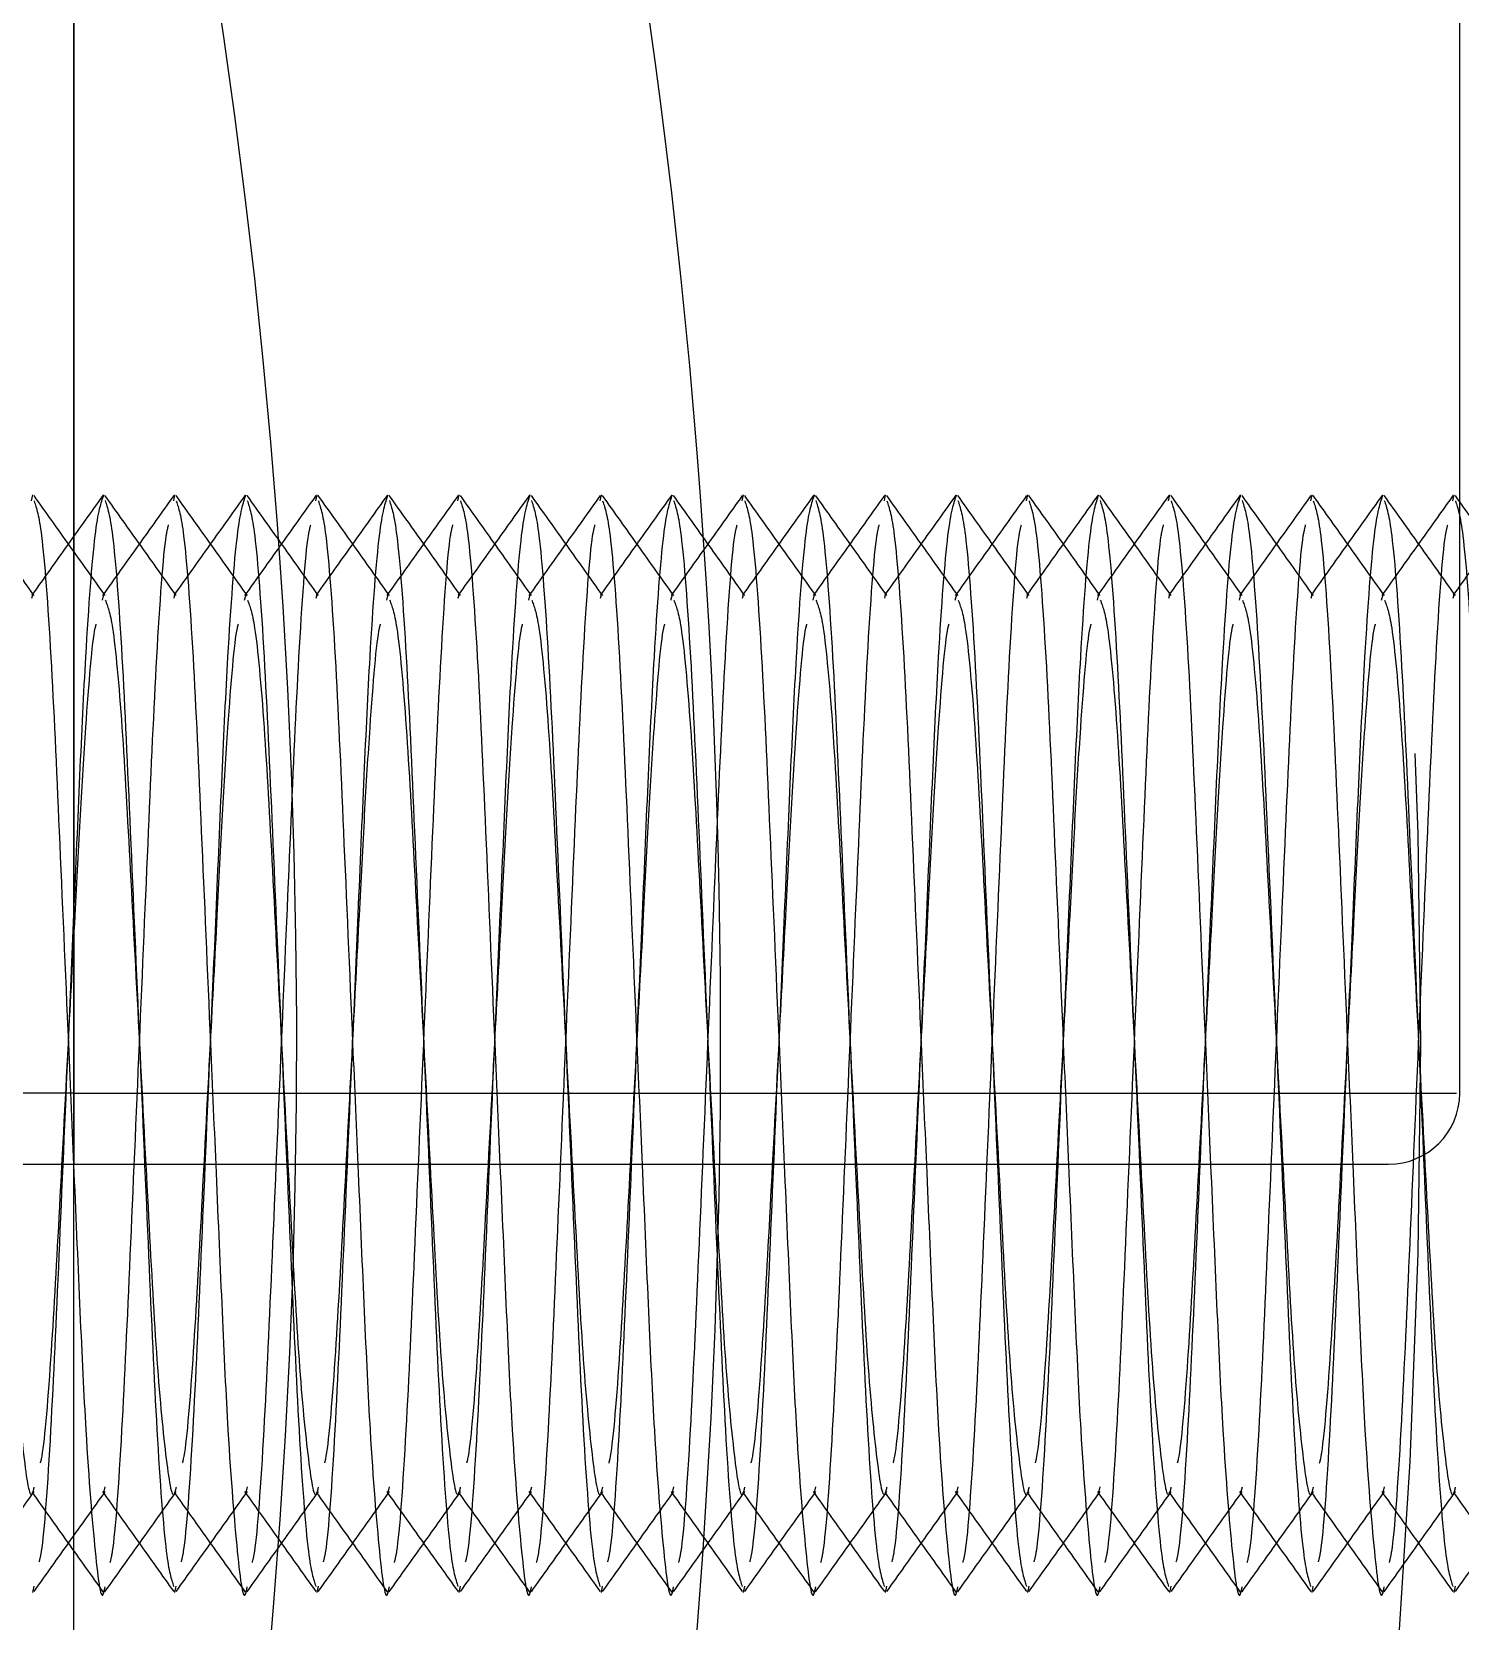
# Model space of a CAD drawing. Header units: metres. Extents: x 0 to 63075, y 0 to 44550.
# Drawn here: x 36119.86 to 36139.96, y 35156.13 to 35178.51 of the extents above; entities that cross this region are included whole.
import ezdxf

# ---------------------------------------------------------------- set-up
doc = ezdxf.new("R2010")
doc.units = ezdxf.units.M
doc.header["$LTSCALE"] = 75
doc.linetypes.add('DASHDOT', pattern=[25.4, 12.7, -6.35, 0, -6.35])
doc.linetypes.add('HIDDEN2', pattern=[4.7625, 3.175, -1.5875])
for name, color, linetype in [('SDM', 7, 'Continuous'), ('SFU', 3, 'DASHDOT'), ('SL4', 4, 'Continuous'), ('ST1', 7, 'HIDDEN2')]:
    doc.layers.add(name, color=color, linetype=linetype)

# ---------------------------------------------------------------- blocks, each defined once
blk = doc.blocks.new('A$Ce03ead7b')
at = {"layer": 'SFU'}
for p, q in [((308.147, 1606.652), (308.147, 1928.152)), ((308.147, 1685.352), (308.147, 1622.652)), ((327.647, 1622.652), (327.647, 1685.352)), ((308.147, 1622.652), (288.693, 1622.652)), ((308.147, 1622.652), (308.147, 1621.652)), ((308.147, 1621.652), (308.147, 1622.652)), ((308.147, 1622.652), (327.602, 1622.652)), ((289.647, 1621.652), (308.147, 1621.652)), ((308.147, 1621.652), (326.647, 1621.652))]:
    blk.add_line(p, q, dxfattribs=at)
blk.add_arc((326.647, 1622.652), 1, 270, 0, dxfattribs=at)
at = {"layer": 'SL4'}
for radius in [125, 123.91, 122.777, 119.686]:
    blk.add_circle((212.762, 1623.35), radius, dxfattribs=at)
for radius, start, end in [(104.464, 171.10617, 157.38407), (98.5, 170.88256, 157.60769)]:
    blk.add_arc((212.762, 1623.35), radius, start, end, dxfattribs=at)
at = {"layer": 'ST1'}
for p, q in [((307.551, 1630.993), (307.569, 1631.077)), ((309.551, 1630.993), (309.569, 1631.077)), ((311.551, 1630.993), (311.569, 1631.077)), ((313.551, 1630.993), (313.569, 1631.077)), ((315.551, 1630.993), (315.569, 1631.077)), ((317.551, 1630.993), (317.569, 1631.077)), ((319.551, 1630.993), (319.569, 1631.077)), ((321.551, 1630.993), (321.569, 1631.077)), ((323.551, 1630.993), (323.569, 1631.077)), ((325.551, 1630.993), (325.569, 1631.077)), ((327.551, 1630.993), (327.569, 1631.077)), ((307.556, 1629.621), (307.569, 1629.671)), ((308.548, 1629.592), (308.569, 1629.671)), ((309.556, 1629.621), (309.569, 1629.671)), ((310.548, 1629.592), (310.569, 1629.671)), ((311.556, 1629.621), (311.569, 1629.671)), ((312.548, 1629.592), (312.569, 1629.671)), ((313.556, 1629.621), (313.569, 1629.671)), ((314.548, 1629.592), (314.569, 1629.671)), ((315.556, 1629.621), (315.569, 1629.671)), ((316.548, 1629.592), (316.569, 1629.671)), ((317.556, 1629.621), (317.569, 1629.671)), ((318.548, 1629.592), (318.569, 1629.671)), ((319.556, 1629.621), (319.569, 1629.671)), ((320.548, 1629.592), (320.569, 1629.671)), ((321.556, 1629.621), (321.569, 1629.671)), ((322.548, 1629.592), (322.569, 1629.671)), ((323.556, 1629.621), (323.569, 1629.671)), ((324.548, 1629.592), (324.569, 1629.671)), ((325.556, 1629.621), (325.569, 1629.671)), ((326.548, 1629.592), (326.569, 1629.671)), ((327.556, 1629.621), (327.569, 1629.671)), ((308.569, 1617.029), (308.589, 1617.108)), ((310.569, 1617.029), (310.589, 1617.108)), ((312.569, 1617.029), (312.589, 1617.108)), ((314.569, 1617.029), (314.589, 1617.108)), ((316.569, 1617.029), (316.589, 1617.108)), ((318.569, 1617.029), (318.589, 1617.108)), ((320.569, 1617.029), (320.589, 1617.108)), ((322.569, 1617.029), (322.589, 1617.108)), ((324.569, 1617.029), (324.589, 1617.108)), ((326.569, 1617.029), (326.589, 1617.108)), ((307.569, 1615.623), (307.587, 1615.711)), ((309.569, 1615.623), (309.587, 1615.711)), ((311.569, 1615.623), (311.587, 1615.711)), ((313.569, 1615.623), (313.587, 1615.711)), ((315.569, 1615.623), (315.587, 1615.711)), ((317.569, 1615.623), (317.587, 1615.711)), ((319.569, 1615.623), (319.587, 1615.711)), ((321.569, 1615.623), (321.587, 1615.711)), ((323.569, 1615.623), (323.587, 1615.711)), ((325.569, 1615.623), (325.587, 1615.711)), ((327.569, 1615.623), (327.587, 1615.711))]:
    blk.add_line(p, q, dxfattribs=at)
blk.add_circle((212.762, 1623.35), 114.333, dxfattribs=at)
for points, knots in [([(307.588, 1629.657), (307.421, 1629.892), (307.086, 1630.362), (306.752, 1630.831), (306.584, 1631.066)], [0, 0, 0, 0, 0.499937, 1, 1, 1, 1]), ([(308.559, 1631.073), (308.391, 1630.838), (308.057, 1630.369), (307.723, 1629.9), (307.556, 1629.665)], [0, 0, 0, 0, 0.5000352, 1, 1, 1, 1]), ([(308.588, 1629.657), (308.421, 1629.892), (308.087, 1630.36), (307.753, 1630.83), (307.586, 1631.064)], [0, 0, 0, 0, 0.49997, 1, 1, 1, 1]), ([(307.587, 1630.989), (307.621, 1630.887), (307.696, 1630.661), (307.825, 1628.939), (307.938, 1626.39), (308.051, 1623.752), (308.152, 1621.425), (308.232, 1619.536), (308.325, 1617.566), (308.448, 1616.096), (308.533, 1615.429), (308.58, 1615.674), (308.586, 1615.704)], [0, 0, 0, 0, 0.105235, 0.232658, 0.35505, 0.481371, 0.557428, 0.64442, 0.730956, 0.858379, 0.982548, 1, 1, 1, 1]), ([(307.659, 1616.054), (307.67, 1616.095), (307.722, 1616.3), (307.826, 1617.797), (307.938, 1620.3), (308.051, 1622.95), (308.152, 1625.274), (308.232, 1627.169), (308.325, 1629.111), (308.448, 1630.732), (308.529, 1630.963), (308.569, 1631.077)], [0, 0, 0, 0, 0.035067, 0.175217, 0.309833, 0.448769, 0.532422, 0.628103, 0.72328, 0.863429, 1, 1, 1, 1]), ([(309.552, 1631.065), (309.385, 1630.831), (309.051, 1630.361), (308.716, 1629.892), (308.549, 1629.657)], [0, 0, 0, 0, 0.5000596, 1, 1, 1, 1]), ([(309.588, 1629.657), (309.421, 1629.892), (309.086, 1630.362), (308.752, 1630.831), (308.584, 1631.066)], [0, 0, 0, 0, 0.499937, 1, 1, 1, 1]), ([(308.586, 1630.996), (308.62, 1630.893), (308.695, 1630.666), (308.825, 1628.94), (308.938, 1626.388), (309.069, 1623.35), (309.199, 1620.312), (309.312, 1617.761), (309.442, 1616.036), (309.517, 1615.81), (309.551, 1615.707)], [0, 0, 0, 0, 0.110571, 0.242596, 0.369408, 0.50029, 0.631172, 0.757984, 0.890008, 1, 1, 1, 1]), ([(310.559, 1631.073), (310.391, 1630.838), (310.057, 1630.369), (309.723, 1629.9), (309.556, 1629.665)], [0, 0, 0, 0, 0.500035, 1, 1, 1, 1]), ([(310.588, 1629.657), (310.421, 1629.892), (310.087, 1630.36), (309.753, 1630.83), (309.586, 1631.064)], [0, 0, 0, 0, 0.49997, 1, 1, 1, 1]), ([(309.587, 1630.989), (309.621, 1630.887), (309.696, 1630.661), (309.825, 1628.939), (309.938, 1626.39), (310.051, 1623.752), (310.152, 1621.425), (310.232, 1619.536), (310.325, 1617.566), (310.448, 1616.096), (310.533, 1615.429), (310.58, 1615.674), (310.586, 1615.704)], [0, 0, 0, 0, 0.105235, 0.232658, 0.35505, 0.481371, 0.557428, 0.64442, 0.730956, 0.858379, 0.982548, 1, 1, 1, 1]), ([(309.659, 1616.054), (309.67, 1616.095), (309.722, 1616.3), (309.826, 1617.797), (309.938, 1620.3), (310.051, 1622.95), (310.152, 1625.274), (310.232, 1627.169), (310.325, 1629.111), (310.448, 1630.732), (310.529, 1630.963), (310.569, 1631.077)], [0, 0, 0, 0, 0.0350675, 0.1752166, 0.3098326, 0.4487685, 0.5324217, 0.6281026, 0.7232803, 0.8634294, 1, 1, 1, 1]), ([(311.552, 1631.065), (311.385, 1630.831), (311.051, 1630.361), (310.716, 1629.892), (310.549, 1629.657)], [0, 0, 0, 0, 0.50006, 1, 1, 1, 1]), ([(311.588, 1629.657), (311.421, 1629.892), (311.086, 1630.362), (310.752, 1630.831), (310.584, 1631.066)], [0, 0, 0, 0, 0.499937, 1, 1, 1, 1]), ([(310.586, 1630.996), (310.62, 1630.893), (310.695, 1630.666), (310.825, 1628.94), (310.938, 1626.388), (311.069, 1623.35), (311.199, 1620.312), (311.312, 1617.761), (311.442, 1616.036), (311.517, 1615.81), (311.551, 1615.707)], [0, 0, 0, 0, 0.110571, 0.242596, 0.369408, 0.50029, 0.631172, 0.757984, 0.890008, 1, 1, 1, 1]), ([(312.559, 1631.073), (312.391, 1630.838), (312.057, 1630.369), (311.723, 1629.9), (311.556, 1629.665)], [0, 0, 0, 0, 0.500035, 1, 1, 1, 1]), ([(312.588, 1629.657), (312.421, 1629.892), (312.087, 1630.36), (311.753, 1630.83), (311.586, 1631.064)], [0, 0, 0, 0, 0.49997, 1, 1, 1, 1]), ([(311.587, 1630.989), (311.621, 1630.887), (311.696, 1630.661), (311.825, 1628.939), (311.938, 1626.39), (312.051, 1623.752), (312.152, 1621.425), (312.232, 1619.536), (312.325, 1617.566), (312.448, 1616.096), (312.533, 1615.429), (312.58, 1615.674), (312.586, 1615.704)], [0, 0, 0, 0, 0.105235, 0.232658, 0.35505, 0.481371, 0.557428, 0.64442, 0.730956, 0.858379, 0.982548, 1, 1, 1, 1]), ([(311.659, 1616.054), (311.67, 1616.095), (311.722, 1616.3), (311.826, 1617.797), (311.938, 1620.3), (312.051, 1622.95), (312.152, 1625.274), (312.232, 1627.169), (312.325, 1629.111), (312.448, 1630.732), (312.529, 1630.963), (312.569, 1631.077)], [0, 0, 0, 0, 0.035067, 0.175217, 0.309833, 0.448769, 0.532422, 0.628103, 0.72328, 0.863429, 1, 1, 1, 1]), ([(313.552, 1631.065), (313.385, 1630.831), (313.051, 1630.361), (312.716, 1629.892), (312.549, 1629.657)], [0, 0, 0, 0, 0.5000596, 1, 1, 1, 1]), ([(313.588, 1629.657), (313.421, 1629.892), (313.086, 1630.362), (312.752, 1630.831), (312.584, 1631.066)], [0, 0, 0, 0, 0.499937, 1, 1, 1, 1]), ([(312.586, 1630.996), (312.62, 1630.893), (312.695, 1630.666), (312.825, 1628.94), (312.938, 1626.388), (313.069, 1623.35), (313.199, 1620.312), (313.312, 1617.761), (313.442, 1616.036), (313.517, 1615.81), (313.551, 1615.707)], [0, 0, 0, 0, 0.110571, 0.242596, 0.369408, 0.50029, 0.631172, 0.757984, 0.890008, 1, 1, 1, 1]), ([(314.559, 1631.073), (314.391, 1630.838), (314.057, 1630.369), (313.723, 1629.9), (313.556, 1629.665)], [0, 0, 0, 0, 0.500035, 1, 1, 1, 1]), ([(314.588, 1629.657), (314.421, 1629.892), (314.087, 1630.36), (313.753, 1630.83), (313.586, 1631.064)], [0, 0, 0, 0, 0.49997, 1, 1, 1, 1]), ([(313.587, 1630.989), (313.621, 1630.887), (313.696, 1630.661), (313.825, 1628.939), (313.938, 1626.39), (314.051, 1623.752), (314.152, 1621.425), (314.232, 1619.536), (314.325, 1617.566), (314.448, 1616.096), (314.533, 1615.429), (314.58, 1615.674), (314.586, 1615.704)], [0, 0, 0, 0, 0.105235, 0.232658, 0.35505, 0.481371, 0.557428, 0.64442, 0.730956, 0.858379, 0.982548, 1, 1, 1, 1]), ([(313.659, 1616.054), (313.67, 1616.095), (313.722, 1616.3), (313.826, 1617.797), (313.938, 1620.3), (314.051, 1622.95), (314.152, 1625.274), (314.232, 1627.169), (314.325, 1629.111), (314.448, 1630.732), (314.529, 1630.963), (314.569, 1631.077)], [0, 0, 0, 0, 0.035067, 0.175217, 0.309833, 0.448769, 0.532422, 0.628103, 0.72328, 0.863429, 1, 1, 1, 1]), ([(315.552, 1631.065), (315.385, 1630.831), (315.051, 1630.361), (314.716, 1629.892), (314.549, 1629.657)], [0, 0, 0, 0, 0.5000596, 1, 1, 1, 1]), ([(315.588, 1629.657), (315.421, 1629.892), (315.086, 1630.362), (314.752, 1630.831), (314.584, 1631.066)], [0, 0, 0, 0, 0.499937, 1, 1, 1, 1]), ([(314.586, 1630.996), (314.62, 1630.893), (314.695, 1630.666), (314.825, 1628.94), (314.938, 1626.388), (315.069, 1623.35), (315.199, 1620.312), (315.312, 1617.761), (315.442, 1616.036), (315.517, 1615.81), (315.551, 1615.707)], [0, 0, 0, 0, 0.110571, 0.242596, 0.369408, 0.50029, 0.631172, 0.757984, 0.890008, 1, 1, 1, 1]), ([(316.559, 1631.073), (316.391, 1630.838), (316.057, 1630.369), (315.723, 1629.9), (315.556, 1629.665)], [0, 0, 0, 0, 0.500035, 1, 1, 1, 1]), ([(316.588, 1629.657), (316.421, 1629.892), (316.087, 1630.36), (315.753, 1630.83), (315.586, 1631.064)], [0, 0, 0, 0, 0.49997, 1, 1, 1, 1]), ([(315.587, 1630.989), (315.621, 1630.887), (315.696, 1630.661), (315.825, 1628.939), (315.938, 1626.39), (316.051, 1623.752), (316.152, 1621.425), (316.232, 1619.536), (316.325, 1617.566), (316.448, 1616.096), (316.533, 1615.429), (316.58, 1615.674), (316.586, 1615.704)], [0, 0, 0, 0, 0.105235, 0.232658, 0.35505, 0.481371, 0.557428, 0.64442, 0.730956, 0.858379, 0.982548, 1, 1, 1, 1]), ([(315.659, 1616.054), (315.67, 1616.095), (315.722, 1616.3), (315.826, 1617.797), (315.938, 1620.3), (316.051, 1622.95), (316.152, 1625.274), (316.232, 1627.169), (316.325, 1629.111), (316.448, 1630.732), (316.529, 1630.963), (316.569, 1631.077)], [0, 0, 0, 0, 0.035067, 0.175217, 0.309833, 0.448769, 0.532422, 0.628103, 0.72328, 0.863429, 1, 1, 1, 1]), ([(317.552, 1631.065), (317.385, 1630.831), (317.051, 1630.361), (316.716, 1629.892), (316.549, 1629.657)], [0, 0, 0, 0, 0.50006, 1, 1, 1, 1]), ([(317.588, 1629.657), (317.421, 1629.892), (317.086, 1630.362), (316.752, 1630.831), (316.584, 1631.066)], [0, 0, 0, 0, 0.4999369, 1, 1, 1, 1]), ([(316.586, 1630.996), (316.62, 1630.893), (316.695, 1630.666), (316.825, 1628.94), (316.938, 1626.388), (317.069, 1623.35), (317.199, 1620.312), (317.312, 1617.761), (317.442, 1616.036), (317.517, 1615.81), (317.551, 1615.707)], [0, 0, 0, 0, 0.110571, 0.242596, 0.369408, 0.50029, 0.631172, 0.757984, 0.890008, 1, 1, 1, 1]), ([(318.559, 1631.073), (318.391, 1630.838), (318.057, 1630.369), (317.723, 1629.9), (317.556, 1629.665)], [0, 0, 0, 0, 0.5000352, 1, 1, 1, 1]), ([(318.588, 1629.657), (318.421, 1629.892), (318.087, 1630.36), (317.753, 1630.83), (317.586, 1631.064)], [0, 0, 0, 0, 0.49997, 1, 1, 1, 1]), ([(317.587, 1630.989), (317.621, 1630.887), (317.696, 1630.661), (317.825, 1628.939), (317.938, 1626.39), (318.051, 1623.752), (318.152, 1621.425), (318.232, 1619.536), (318.325, 1617.566), (318.448, 1616.096), (318.533, 1615.429), (318.58, 1615.674), (318.586, 1615.704)], [0, 0, 0, 0, 0.105235, 0.232658, 0.35505, 0.481371, 0.557428, 0.64442, 0.730956, 0.858379, 0.982548, 1, 1, 1, 1]), ([(317.659, 1616.054), (317.67, 1616.095), (317.722, 1616.3), (317.826, 1617.797), (317.938, 1620.3), (318.051, 1622.95), (318.152, 1625.274), (318.232, 1627.169), (318.325, 1629.111), (318.448, 1630.732), (318.529, 1630.963), (318.569, 1631.077)], [0, 0, 0, 0, 0.035067, 0.175217, 0.309833, 0.448769, 0.532422, 0.628103, 0.72328, 0.863429, 1, 1, 1, 1]), ([(319.552, 1631.065), (319.385, 1630.831), (319.051, 1630.361), (318.716, 1629.892), (318.549, 1629.657)], [0, 0, 0, 0, 0.5000596, 1, 1, 1, 1]), ([(319.588, 1629.657), (319.421, 1629.892), (319.086, 1630.362), (318.752, 1630.831), (318.584, 1631.066)], [0, 0, 0, 0, 0.4999369, 1, 1, 1, 1]), ([(318.586, 1630.996), (318.62, 1630.893), (318.695, 1630.666), (318.825, 1628.94), (318.938, 1626.388), (319.069, 1623.35), (319.199, 1620.312), (319.312, 1617.761), (319.442, 1616.036), (319.517, 1615.81), (319.551, 1615.707)], [0, 0, 0, 0, 0.110571, 0.242596, 0.369408, 0.50029, 0.631172, 0.757984, 0.890008, 1, 1, 1, 1]), ([(320.559, 1631.073), (320.391, 1630.838), (320.057, 1630.369), (319.723, 1629.9), (319.556, 1629.665)], [0, 0, 0, 0, 0.500035, 1, 1, 1, 1]), ([(320.588, 1629.657), (320.421, 1629.892), (320.087, 1630.36), (319.753, 1630.83), (319.586, 1631.064)], [0, 0, 0, 0, 0.49997, 1, 1, 1, 1]), ([(319.587, 1630.989), (319.621, 1630.887), (319.696, 1630.661), (319.825, 1628.939), (319.938, 1626.39), (320.051, 1623.752), (320.152, 1621.425), (320.232, 1619.536), (320.325, 1617.566), (320.448, 1616.096), (320.533, 1615.429), (320.58, 1615.674), (320.586, 1615.704)], [0, 0, 0, 0, 0.1052351, 0.2326582, 0.3550505, 0.4813706, 0.5574277, 0.6444204, 0.7309556, 0.8583788, 0.9825482, 1, 1, 1, 1]), ([(319.659, 1616.054), (319.67, 1616.095), (319.722, 1616.3), (319.826, 1617.797), (319.938, 1620.3), (320.051, 1622.95), (320.152, 1625.274), (320.232, 1627.169), (320.325, 1629.111), (320.448, 1630.732), (320.529, 1630.963), (320.569, 1631.077)], [0, 0, 0, 0, 0.035067, 0.175217, 0.309833, 0.448769, 0.532422, 0.628103, 0.72328, 0.863429, 1, 1, 1, 1]), ([(321.552, 1631.065), (321.385, 1630.831), (321.051, 1630.361), (320.716, 1629.892), (320.549, 1629.657)], [0, 0, 0, 0, 0.50006, 1, 1, 1, 1]), ([(321.588, 1629.657), (321.421, 1629.892), (321.086, 1630.362), (320.752, 1630.831), (320.584, 1631.066)], [0, 0, 0, 0, 0.499937, 1, 1, 1, 1]), ([(320.586, 1630.996), (320.62, 1630.893), (320.695, 1630.666), (320.825, 1628.94), (320.938, 1626.388), (321.069, 1623.35), (321.199, 1620.312), (321.312, 1617.761), (321.442, 1616.036), (321.517, 1615.81), (321.551, 1615.707)], [0, 0, 0, 0, 0.110571, 0.242596, 0.369408, 0.50029, 0.631172, 0.757984, 0.890008, 1, 1, 1, 1]), ([(322.559, 1631.073), (322.391, 1630.838), (322.057, 1630.369), (321.723, 1629.9), (321.556, 1629.665)], [0, 0, 0, 0, 0.500035, 1, 1, 1, 1]), ([(322.588, 1629.657), (322.421, 1629.892), (322.087, 1630.36), (321.753, 1630.83), (321.586, 1631.064)], [0, 0, 0, 0, 0.49997, 1, 1, 1, 1]), ([(321.587, 1630.989), (321.621, 1630.887), (321.696, 1630.661), (321.825, 1628.939), (321.938, 1626.39), (322.051, 1623.752), (322.152, 1621.425), (322.232, 1619.536), (322.325, 1617.566), (322.448, 1616.096), (322.533, 1615.429), (322.58, 1615.674), (322.586, 1615.704)], [0, 0, 0, 0, 0.105235, 0.232658, 0.35505, 0.481371, 0.557428, 0.64442, 0.730956, 0.858379, 0.982548, 1, 1, 1, 1]), ([(321.659, 1616.054), (321.67, 1616.095), (321.722, 1616.3), (321.826, 1617.797), (321.938, 1620.3), (322.051, 1622.95), (322.152, 1625.274), (322.232, 1627.169), (322.325, 1629.111), (322.448, 1630.732), (322.529, 1630.963), (322.569, 1631.077)], [0, 0, 0, 0, 0.035067, 0.175217, 0.309833, 0.448769, 0.532422, 0.628103, 0.72328, 0.863429, 1, 1, 1, 1]), ([(323.552, 1631.065), (323.385, 1630.831), (323.051, 1630.361), (322.716, 1629.892), (322.549, 1629.657)], [0, 0, 0, 0, 0.50006, 1, 1, 1, 1]), ([(323.588, 1629.657), (323.421, 1629.892), (323.086, 1630.362), (322.752, 1630.831), (322.584, 1631.066)], [0, 0, 0, 0, 0.499937, 1, 1, 1, 1]), ([(322.586, 1630.996), (322.62, 1630.893), (322.695, 1630.666), (322.825, 1628.94), (322.938, 1626.388), (323.069, 1623.35), (323.199, 1620.312), (323.312, 1617.761), (323.442, 1616.036), (323.517, 1615.81), (323.551, 1615.707)], [0, 0, 0, 0, 0.110571, 0.242596, 0.369408, 0.50029, 0.631172, 0.757984, 0.890008, 1, 1, 1, 1]), ([(324.559, 1631.073), (324.391, 1630.838), (324.057, 1630.369), (323.723, 1629.9), (323.556, 1629.665)], [0, 0, 0, 0, 0.5000352, 1, 1, 1, 1]), ([(324.588, 1629.657), (324.421, 1629.892), (324.087, 1630.36), (323.753, 1630.83), (323.586, 1631.064)], [0, 0, 0, 0, 0.49997, 1, 1, 1, 1]), ([(323.587, 1630.989), (323.621, 1630.887), (323.696, 1630.661), (323.825, 1628.939), (323.938, 1626.39), (324.051, 1623.752), (324.152, 1621.425), (324.232, 1619.536), (324.325, 1617.566), (324.448, 1616.096), (324.533, 1615.429), (324.58, 1615.674), (324.586, 1615.704)], [0, 0, 0, 0, 0.105235, 0.232658, 0.35505, 0.481371, 0.557428, 0.64442, 0.730956, 0.858379, 0.982548, 1, 1, 1, 1]), ([(323.659, 1616.054), (323.67, 1616.095), (323.722, 1616.3), (323.826, 1617.797), (323.938, 1620.3), (324.051, 1622.95), (324.152, 1625.274), (324.232, 1627.169), (324.325, 1629.111), (324.448, 1630.732), (324.529, 1630.963), (324.569, 1631.077)], [0, 0, 0, 0, 0.035067, 0.175217, 0.309833, 0.448769, 0.532422, 0.628103, 0.72328, 0.863429, 1, 1, 1, 1]), ([(325.552, 1631.065), (325.385, 1630.831), (325.051, 1630.361), (324.716, 1629.892), (324.549, 1629.657)], [0, 0, 0, 0, 0.50006, 1, 1, 1, 1]), ([(325.588, 1629.657), (325.421, 1629.892), (325.086, 1630.362), (324.752, 1630.831), (324.584, 1631.066)], [0, 0, 0, 0, 0.499937, 1, 1, 1, 1]), ([(324.586, 1630.996), (324.62, 1630.893), (324.695, 1630.666), (324.825, 1628.94), (324.938, 1626.388), (325.069, 1623.35), (325.199, 1620.312), (325.312, 1617.761), (325.442, 1616.036), (325.517, 1615.81), (325.551, 1615.707)], [0, 0, 0, 0, 0.110571, 0.242596, 0.369408, 0.50029, 0.631172, 0.757984, 0.890008, 1, 1, 1, 1]), ([(326.559, 1631.073), (326.391, 1630.838), (326.057, 1630.369), (325.723, 1629.9), (325.556, 1629.665)], [0, 0, 0, 0, 0.500035, 1, 1, 1, 1]), ([(326.588, 1629.657), (326.421, 1629.892), (326.087, 1630.36), (325.753, 1630.83), (325.586, 1631.064)], [0, 0, 0, 0, 0.49997, 1, 1, 1, 1]), ([(325.587, 1630.989), (325.621, 1630.887), (325.696, 1630.661), (325.825, 1628.939), (325.938, 1626.39), (326.051, 1623.752), (326.152, 1621.425), (326.232, 1619.536), (326.325, 1617.566), (326.448, 1616.096), (326.533, 1615.429), (326.58, 1615.674), (326.586, 1615.704)], [0, 0, 0, 0, 0.105235, 0.232658, 0.35505, 0.481371, 0.557428, 0.64442, 0.730956, 0.858379, 0.982548, 1, 1, 1, 1]), ([(325.659, 1616.054), (325.67, 1616.095), (325.722, 1616.3), (325.826, 1617.797), (325.938, 1620.3), (326.051, 1622.95), (326.152, 1625.274), (326.232, 1627.169), (326.325, 1629.111), (326.448, 1630.732), (326.529, 1630.963), (326.569, 1631.077)], [0, 0, 0, 0, 0.035067, 0.175217, 0.309833, 0.448769, 0.532422, 0.628103, 0.72328, 0.863429, 1, 1, 1, 1]), ([(327.552, 1631.065), (327.385, 1630.831), (327.051, 1630.361), (326.716, 1629.892), (326.549, 1629.657)], [0, 0, 0, 0, 0.50006, 1, 1, 1, 1]), ([(327.588, 1629.657), (327.421, 1629.892), (327.086, 1630.362), (326.752, 1630.831), (326.584, 1631.066)], [0, 0, 0, 0, 0.499937, 1, 1, 1, 1]), ([(326.586, 1630.996), (326.62, 1630.893), (326.695, 1630.666), (326.825, 1628.94), (326.938, 1626.388), (327.069, 1623.35), (327.199, 1620.312), (327.312, 1617.761), (327.442, 1616.036), (327.517, 1615.81), (327.551, 1615.707)], [0, 0, 0, 0, 0.110571, 0.242596, 0.369408, 0.50029, 0.631172, 0.757984, 0.890008, 1, 1, 1, 1]), ([(328.559, 1631.073), (328.391, 1630.838), (328.057, 1630.369), (327.723, 1629.9), (327.556, 1629.665)], [0, 0, 0, 0, 0.500035, 1, 1, 1, 1]), ([(328.588, 1629.657), (328.421, 1629.892), (328.087, 1630.36), (327.753, 1630.83), (327.586, 1631.064)], [0, 0, 0, 0, 0.49997, 1, 1, 1, 1]), ([(327.587, 1630.989), (327.621, 1630.887), (327.696, 1630.661), (327.825, 1628.939), (327.938, 1626.39), (328.051, 1623.752), (328.152, 1621.425), (328.232, 1619.536), (328.325, 1617.566), (328.448, 1616.096), (328.533, 1615.429), (328.58, 1615.674), (328.586, 1615.704)], [0, 0, 0, 0, 0.105235, 0.232658, 0.35505, 0.481371, 0.557428, 0.64442, 0.730956, 0.858379, 0.982548, 1, 1, 1, 1]), ([(308.658, 1616.047), (308.669, 1616.089), (308.721, 1616.295), (308.826, 1617.795), (308.938, 1620.303), (309.069, 1623.35), (309.199, 1626.397), (309.311, 1628.904), (309.416, 1630.403), (309.468, 1630.609), (309.479, 1630.651)], [0, 0, 0, 0, 0.040767, 0.196457, 0.346, 0.500342, 0.654684, 0.804227, 0.959916, 1, 1, 1, 1]), ([(310.658, 1616.047), (310.669, 1616.089), (310.721, 1616.295), (310.826, 1617.795), (310.938, 1620.303), (311.069, 1623.35), (311.199, 1626.397), (311.311, 1628.904), (311.416, 1630.403), (311.468, 1630.609), (311.479, 1630.651)], [0, 0, 0, 0, 0.040767, 0.196457, 0.346, 0.500342, 0.654684, 0.804227, 0.959916, 1, 1, 1, 1]), ([(312.658, 1616.047), (312.669, 1616.089), (312.721, 1616.295), (312.826, 1617.795), (312.938, 1620.303), (313.069, 1623.35), (313.199, 1626.397), (313.311, 1628.904), (313.416, 1630.403), (313.468, 1630.609), (313.479, 1630.651)], [0, 0, 0, 0, 0.040767, 0.196457, 0.346, 0.500342, 0.654684, 0.804227, 0.959916, 1, 1, 1, 1]), ([(314.658, 1616.047), (314.669, 1616.089), (314.721, 1616.295), (314.826, 1617.795), (314.938, 1620.303), (315.069, 1623.35), (315.199, 1626.397), (315.311, 1628.904), (315.416, 1630.403), (315.468, 1630.609), (315.479, 1630.651)], [0, 0, 0, 0, 0.0407674, 0.196457, 0.3459999, 0.5003418, 0.6546838, 0.8042266, 0.9599163, 1, 1, 1, 1]), ([(316.658, 1616.047), (316.669, 1616.089), (316.721, 1616.295), (316.826, 1617.795), (316.938, 1620.303), (317.069, 1623.35), (317.199, 1626.397), (317.311, 1628.904), (317.416, 1630.403), (317.468, 1630.609), (317.479, 1630.651)], [0, 0, 0, 0, 0.0407674, 0.196457, 0.3459999, 0.5003418, 0.6546838, 0.8042266, 0.9599163, 1, 1, 1, 1]), ([(318.658, 1616.047), (318.669, 1616.089), (318.721, 1616.295), (318.826, 1617.795), (318.938, 1620.303), (319.069, 1623.35), (319.199, 1626.397), (319.311, 1628.904), (319.416, 1630.403), (319.468, 1630.609), (319.479, 1630.651)], [0, 0, 0, 0, 0.040767, 0.196457, 0.346, 0.500342, 0.654684, 0.804227, 0.959916, 1, 1, 1, 1]), ([(320.658, 1616.047), (320.669, 1616.089), (320.721, 1616.295), (320.826, 1617.795), (320.938, 1620.303), (321.069, 1623.35), (321.199, 1626.397), (321.311, 1628.904), (321.416, 1630.403), (321.468, 1630.609), (321.479, 1630.651)], [0, 0, 0, 0, 0.040767, 0.196457, 0.346, 0.500342, 0.654684, 0.804227, 0.959916, 1, 1, 1, 1]), ([(322.658, 1616.047), (322.669, 1616.089), (322.721, 1616.295), (322.826, 1617.795), (322.938, 1620.303), (323.069, 1623.35), (323.199, 1626.397), (323.311, 1628.904), (323.416, 1630.403), (323.468, 1630.609), (323.479, 1630.651)], [0, 0, 0, 0, 0.040767, 0.196457, 0.346, 0.500342, 0.654684, 0.804227, 0.959916, 1, 1, 1, 1]), ([(324.658, 1616.047), (324.669, 1616.089), (324.721, 1616.295), (324.826, 1617.795), (324.938, 1620.303), (325.069, 1623.35), (325.199, 1626.397), (325.311, 1628.904), (325.416, 1630.403), (325.468, 1630.609), (325.479, 1630.651)], [0, 0, 0, 0, 0.0407674, 0.196457, 0.3459999, 0.5003418, 0.6546838, 0.8042266, 0.9599163, 1, 1, 1, 1]), ([(326.658, 1616.047), (326.669, 1616.089), (326.721, 1616.295), (326.826, 1617.795), (326.938, 1620.303), (327.069, 1623.35), (327.199, 1626.397), (327.311, 1628.904), (327.416, 1630.403), (327.468, 1630.609), (327.479, 1630.651)], [0, 0, 0, 0, 0.040767, 0.196457, 0.346, 0.500342, 0.654684, 0.804227, 0.959916, 1, 1, 1, 1]), ([(306.589, 1629.592), (306.622, 1629.509), (306.696, 1629.325), (306.825, 1627.922), (306.938, 1625.836), (307.069, 1623.348), (307.199, 1620.873), (307.312, 1618.747), (307.448, 1617.413), (307.534, 1616.87), (307.582, 1617.077), (307.589, 1617.107)], [0, 0, 0, 0, 0.103385, 0.230773, 0.353124, 0.479408, 0.605692, 0.728043, 0.855432, 0.979562, 1, 1, 1, 1]), ([(308.589, 1629.592), (308.622, 1629.509), (308.696, 1629.325), (308.825, 1627.922), (308.938, 1625.836), (309.069, 1623.348), (309.199, 1620.873), (309.312, 1618.747), (309.448, 1617.413), (309.534, 1616.87), (309.582, 1617.077), (309.589, 1617.107)], [0, 0, 0, 0, 0.103385, 0.230773, 0.353124, 0.479408, 0.605692, 0.728043, 0.855432, 0.979562, 1, 1, 1, 1]), ([(310.589, 1629.592), (310.622, 1629.509), (310.696, 1629.325), (310.825, 1627.922), (310.938, 1625.836), (311.069, 1623.348), (311.199, 1620.873), (311.312, 1618.747), (311.448, 1617.413), (311.534, 1616.87), (311.582, 1617.077), (311.589, 1617.107)], [0, 0, 0, 0, 0.103385, 0.230773, 0.353124, 0.479408, 0.605692, 0.728043, 0.855432, 0.979562, 1, 1, 1, 1]), ([(312.589, 1629.592), (312.622, 1629.509), (312.696, 1629.325), (312.825, 1627.922), (312.938, 1625.836), (313.069, 1623.348), (313.199, 1620.873), (313.312, 1618.747), (313.448, 1617.413), (313.534, 1616.87), (313.582, 1617.077), (313.589, 1617.107)], [0, 0, 0, 0, 0.103385, 0.230773, 0.353124, 0.479408, 0.605692, 0.728043, 0.855432, 0.979562, 1, 1, 1, 1]), ([(314.589, 1629.592), (314.622, 1629.509), (314.696, 1629.325), (314.825, 1627.922), (314.938, 1625.836), (315.069, 1623.348), (315.199, 1620.873), (315.312, 1618.747), (315.448, 1617.413), (315.534, 1616.87), (315.582, 1617.077), (315.589, 1617.107)], [0, 0, 0, 0, 0.103385, 0.230773, 0.353124, 0.479408, 0.605692, 0.728043, 0.855432, 0.979562, 1, 1, 1, 1]), ([(316.589, 1629.592), (316.622, 1629.509), (316.696, 1629.325), (316.825, 1627.922), (316.938, 1625.836), (317.069, 1623.348), (317.199, 1620.873), (317.312, 1618.747), (317.448, 1617.413), (317.534, 1616.87), (317.582, 1617.077), (317.589, 1617.107)], [0, 0, 0, 0, 0.103385, 0.230773, 0.353124, 0.479408, 0.605692, 0.728043, 0.855432, 0.979562, 1, 1, 1, 1]), ([(318.589, 1629.592), (318.622, 1629.509), (318.696, 1629.325), (318.825, 1627.922), (318.938, 1625.836), (319.069, 1623.348), (319.199, 1620.873), (319.312, 1618.747), (319.448, 1617.413), (319.534, 1616.87), (319.582, 1617.077), (319.589, 1617.107)], [0, 0, 0, 0, 0.103385, 0.230773, 0.353124, 0.479408, 0.605692, 0.728043, 0.855432, 0.979562, 1, 1, 1, 1]), ([(320.589, 1629.592), (320.622, 1629.509), (320.696, 1629.325), (320.825, 1627.922), (320.938, 1625.836), (321.069, 1623.348), (321.199, 1620.873), (321.312, 1618.747), (321.448, 1617.413), (321.534, 1616.87), (321.582, 1617.077), (321.589, 1617.107)], [0, 0, 0, 0, 0.103385, 0.230773, 0.353124, 0.479408, 0.605692, 0.728043, 0.855432, 0.979562, 1, 1, 1, 1]), ([(322.589, 1629.592), (322.622, 1629.509), (322.696, 1629.325), (322.825, 1627.922), (322.938, 1625.836), (323.069, 1623.348), (323.199, 1620.873), (323.312, 1618.747), (323.448, 1617.413), (323.534, 1616.87), (323.582, 1617.077), (323.589, 1617.107)], [0, 0, 0, 0, 0.103385, 0.230773, 0.353124, 0.479408, 0.605692, 0.728043, 0.855432, 0.979562, 1, 1, 1, 1]), ([(324.589, 1629.592), (324.622, 1629.509), (324.696, 1629.325), (324.825, 1627.922), (324.938, 1625.836), (325.069, 1623.348), (325.199, 1620.873), (325.312, 1618.747), (325.448, 1617.413), (325.534, 1616.87), (325.582, 1617.077), (325.589, 1617.107)], [0, 0, 0, 0, 0.103385, 0.230773, 0.353124, 0.479408, 0.605692, 0.728043, 0.855432, 0.979562, 1, 1, 1, 1]), ([(326.589, 1629.592), (326.622, 1629.509), (326.696, 1629.325), (326.825, 1627.922), (326.938, 1625.836), (327.069, 1623.348), (327.199, 1620.873), (327.312, 1618.747), (327.448, 1617.413), (327.534, 1616.87), (327.582, 1617.077), (327.589, 1617.107)], [0, 0, 0, 0, 0.103385, 0.230773, 0.353124, 0.479408, 0.605692, 0.728043, 0.855432, 0.979562, 1, 1, 1, 1]), ([(307.676, 1617.446), (307.681, 1617.463), (307.727, 1617.628), (307.826, 1618.819), (307.938, 1620.852), (308.057, 1623.13), (308.161, 1625.081), (308.238, 1626.611), (308.328, 1628.063), (308.41, 1629.072), (308.456, 1629.236), (308.461, 1629.253)], [0, 0, 0, 0, 0.019148, 0.181961, 0.338335, 0.499736, 0.617516, 0.717853, 0.818619, 0.981432, 1, 1, 1, 1]), ([(309.676, 1617.446), (309.681, 1617.463), (309.727, 1617.628), (309.826, 1618.819), (309.938, 1620.852), (310.057, 1623.13), (310.161, 1625.081), (310.238, 1626.611), (310.328, 1628.063), (310.41, 1629.072), (310.456, 1629.236), (310.461, 1629.253)], [0, 0, 0, 0, 0.019148, 0.181961, 0.338335, 0.499736, 0.617516, 0.717853, 0.818619, 0.981432, 1, 1, 1, 1]), ([(311.676, 1617.446), (311.681, 1617.463), (311.727, 1617.628), (311.826, 1618.819), (311.938, 1620.852), (312.057, 1623.13), (312.161, 1625.081), (312.238, 1626.611), (312.328, 1628.063), (312.41, 1629.072), (312.456, 1629.236), (312.461, 1629.253)], [0, 0, 0, 0, 0.019148, 0.181961, 0.338335, 0.499736, 0.617516, 0.717853, 0.818619, 0.981432, 1, 1, 1, 1]), ([(313.676, 1617.446), (313.681, 1617.463), (313.727, 1617.628), (313.826, 1618.819), (313.938, 1620.852), (314.057, 1623.13), (314.161, 1625.081), (314.238, 1626.611), (314.328, 1628.063), (314.41, 1629.072), (314.456, 1629.236), (314.461, 1629.253)], [0, 0, 0, 0, 0.019148, 0.181961, 0.338335, 0.499736, 0.617516, 0.717853, 0.818619, 0.981432, 1, 1, 1, 1]), ([(315.676, 1617.446), (315.681, 1617.463), (315.727, 1617.628), (315.826, 1618.819), (315.938, 1620.852), (316.057, 1623.13), (316.161, 1625.081), (316.238, 1626.611), (316.328, 1628.063), (316.41, 1629.072), (316.456, 1629.236), (316.461, 1629.253)], [0, 0, 0, 0, 0.0191483, 0.1819613, 0.3383353, 0.4997364, 0.6175161, 0.7178528, 0.8186194, 0.9814324, 1, 1, 1, 1]), ([(317.676, 1617.446), (317.681, 1617.463), (317.727, 1617.628), (317.826, 1618.819), (317.938, 1620.852), (318.057, 1623.13), (318.161, 1625.081), (318.238, 1626.611), (318.328, 1628.063), (318.41, 1629.072), (318.456, 1629.236), (318.461, 1629.253)], [0, 0, 0, 0, 0.019148, 0.181961, 0.338335, 0.499736, 0.617516, 0.717853, 0.818619, 0.981432, 1, 1, 1, 1]), ([(319.676, 1617.446), (319.681, 1617.463), (319.727, 1617.628), (319.826, 1618.819), (319.938, 1620.852), (320.057, 1623.13), (320.161, 1625.081), (320.238, 1626.611), (320.328, 1628.063), (320.41, 1629.072), (320.456, 1629.236), (320.461, 1629.253)], [0, 0, 0, 0, 0.019148, 0.181961, 0.338335, 0.499736, 0.617516, 0.717853, 0.818619, 0.981432, 1, 1, 1, 1]), ([(321.676, 1617.446), (321.681, 1617.463), (321.727, 1617.628), (321.826, 1618.819), (321.938, 1620.852), (322.057, 1623.13), (322.161, 1625.081), (322.238, 1626.611), (322.328, 1628.063), (322.41, 1629.072), (322.456, 1629.236), (322.461, 1629.253)], [0, 0, 0, 0, 0.019148, 0.181961, 0.338335, 0.499736, 0.617516, 0.717853, 0.818619, 0.981432, 1, 1, 1, 1]), ([(323.676, 1617.446), (323.681, 1617.463), (323.727, 1617.628), (323.826, 1618.819), (323.938, 1620.852), (324.057, 1623.13), (324.161, 1625.081), (324.238, 1626.611), (324.328, 1628.063), (324.41, 1629.072), (324.456, 1629.236), (324.461, 1629.253)], [0, 0, 0, 0, 0.019148, 0.181961, 0.338335, 0.499736, 0.617516, 0.717853, 0.818619, 0.981432, 1, 1, 1, 1]), ([(325.676, 1617.446), (325.681, 1617.463), (325.727, 1617.628), (325.826, 1618.819), (325.938, 1620.852), (326.057, 1623.13), (326.161, 1625.081), (326.238, 1626.611), (326.328, 1628.063), (326.41, 1629.072), (326.456, 1629.236), (326.461, 1629.253)], [0, 0, 0, 0, 0.019148, 0.181961, 0.338335, 0.499736, 0.617516, 0.717853, 0.818619, 0.981432, 1, 1, 1, 1]), ([(306.584, 1615.634), (306.752, 1615.869), (307.086, 1616.338), (307.421, 1616.808), (307.588, 1617.043)], [0, 0, 0, 0, 0.500063, 1, 1, 1, 1]), ([(307.556, 1617.035), (307.723, 1616.8), (308.057, 1616.331), (308.391, 1615.862), (308.559, 1615.627)], [0, 0, 0, 0, 0.499965, 1, 1, 1, 1]), ([(307.586, 1615.636), (307.753, 1615.87), (308.087, 1616.34), (308.421, 1616.808), (308.588, 1617.043)], [0, 0, 0, 0, 0.50003, 1, 1, 1, 1]), ([(308.549, 1617.043), (308.716, 1616.808), (309.051, 1616.339), (309.385, 1615.869), (309.552, 1615.635)], [0, 0, 0, 0, 0.4999404, 1, 1, 1, 1]), ([(308.584, 1615.634), (308.752, 1615.869), (309.086, 1616.338), (309.421, 1616.808), (309.588, 1617.043)], [0, 0, 0, 0, 0.500063, 1, 1, 1, 1]), ([(309.556, 1617.035), (309.723, 1616.8), (310.057, 1616.331), (310.391, 1615.862), (310.559, 1615.627)], [0, 0, 0, 0, 0.499965, 1, 1, 1, 1]), ([(309.586, 1615.636), (309.753, 1615.87), (310.087, 1616.34), (310.421, 1616.808), (310.588, 1617.043)], [0, 0, 0, 0, 0.50003, 1, 1, 1, 1]), ([(310.549, 1617.043), (310.716, 1616.808), (311.051, 1616.339), (311.385, 1615.869), (311.552, 1615.635)], [0, 0, 0, 0, 0.49994, 1, 1, 1, 1]), ([(310.584, 1615.634), (310.752, 1615.869), (311.086, 1616.338), (311.421, 1616.808), (311.588, 1617.043)], [0, 0, 0, 0, 0.500063, 1, 1, 1, 1]), ([(311.556, 1617.035), (311.723, 1616.8), (312.057, 1616.331), (312.391, 1615.862), (312.559, 1615.627)], [0, 0, 0, 0, 0.499965, 1, 1, 1, 1]), ([(311.586, 1615.636), (311.753, 1615.87), (312.087, 1616.34), (312.421, 1616.808), (312.588, 1617.043)], [0, 0, 0, 0, 0.50003, 1, 1, 1, 1]), ([(312.549, 1617.043), (312.716, 1616.808), (313.051, 1616.339), (313.385, 1615.869), (313.552, 1615.635)], [0, 0, 0, 0, 0.49994, 1, 1, 1, 1]), ([(312.584, 1615.634), (312.752, 1615.869), (313.086, 1616.338), (313.421, 1616.808), (313.588, 1617.043)], [0, 0, 0, 0, 0.500063, 1, 1, 1, 1]), ([(313.556, 1617.035), (313.723, 1616.8), (314.057, 1616.331), (314.391, 1615.862), (314.559, 1615.627)], [0, 0, 0, 0, 0.4999648, 1, 1, 1, 1]), ([(313.586, 1615.636), (313.753, 1615.87), (314.087, 1616.34), (314.421, 1616.808), (314.588, 1617.043)], [0, 0, 0, 0, 0.50003, 1, 1, 1, 1]), ([(314.549, 1617.043), (314.716, 1616.808), (315.051, 1616.339), (315.385, 1615.869), (315.552, 1615.635)], [0, 0, 0, 0, 0.49994, 1, 1, 1, 1]), ([(314.584, 1615.634), (314.752, 1615.869), (315.086, 1616.338), (315.421, 1616.808), (315.588, 1617.043)], [0, 0, 0, 0, 0.500063, 1, 1, 1, 1]), ([(315.556, 1617.035), (315.723, 1616.8), (316.057, 1616.331), (316.391, 1615.862), (316.559, 1615.627)], [0, 0, 0, 0, 0.499965, 1, 1, 1, 1]), ([(315.586, 1615.636), (315.753, 1615.87), (316.087, 1616.34), (316.421, 1616.808), (316.588, 1617.043)], [0, 0, 0, 0, 0.50003, 1, 1, 1, 1]), ([(316.549, 1617.043), (316.716, 1616.808), (317.051, 1616.339), (317.385, 1615.869), (317.552, 1615.635)], [0, 0, 0, 0, 0.49994, 1, 1, 1, 1]), ([(316.584, 1615.634), (316.752, 1615.869), (317.086, 1616.338), (317.421, 1616.808), (317.588, 1617.043)], [0, 0, 0, 0, 0.500063, 1, 1, 1, 1]), ([(317.556, 1617.035), (317.723, 1616.8), (318.057, 1616.331), (318.391, 1615.862), (318.559, 1615.627)], [0, 0, 0, 0, 0.499965, 1, 1, 1, 1]), ([(317.586, 1615.636), (317.753, 1615.87), (318.087, 1616.34), (318.421, 1616.808), (318.588, 1617.043)], [0, 0, 0, 0, 0.50003, 1, 1, 1, 1]), ([(318.549, 1617.043), (318.716, 1616.808), (319.051, 1616.339), (319.385, 1615.869), (319.552, 1615.635)], [0, 0, 0, 0, 0.49994, 1, 1, 1, 1]), ([(318.584, 1615.634), (318.752, 1615.869), (319.086, 1616.338), (319.421, 1616.808), (319.588, 1617.043)], [0, 0, 0, 0, 0.5000631, 1, 1, 1, 1]), ([(319.556, 1617.035), (319.723, 1616.8), (320.057, 1616.331), (320.391, 1615.862), (320.559, 1615.627)], [0, 0, 0, 0, 0.499965, 1, 1, 1, 1]), ([(319.586, 1615.636), (319.753, 1615.87), (320.087, 1616.34), (320.421, 1616.808), (320.588, 1617.043)], [0, 0, 0, 0, 0.50003, 1, 1, 1, 1]), ([(320.549, 1617.043), (320.716, 1616.808), (321.051, 1616.339), (321.385, 1615.869), (321.552, 1615.635)], [0, 0, 0, 0, 0.49994, 1, 1, 1, 1]), ([(320.584, 1615.634), (320.752, 1615.869), (321.086, 1616.338), (321.421, 1616.808), (321.588, 1617.043)], [0, 0, 0, 0, 0.500063, 1, 1, 1, 1]), ([(321.556, 1617.035), (321.723, 1616.8), (322.057, 1616.331), (322.391, 1615.862), (322.559, 1615.627)], [0, 0, 0, 0, 0.499965, 1, 1, 1, 1]), ([(321.586, 1615.636), (321.753, 1615.87), (322.087, 1616.34), (322.421, 1616.808), (322.588, 1617.043)], [0, 0, 0, 0, 0.50003, 1, 1, 1, 1]), ([(322.549, 1617.043), (322.716, 1616.808), (323.051, 1616.339), (323.385, 1615.869), (323.552, 1615.635)], [0, 0, 0, 0, 0.4999404, 1, 1, 1, 1]), ([(322.584, 1615.634), (322.752, 1615.869), (323.086, 1616.338), (323.421, 1616.808), (323.588, 1617.043)], [0, 0, 0, 0, 0.500063, 1, 1, 1, 1]), ([(323.556, 1617.035), (323.723, 1616.8), (324.057, 1616.331), (324.391, 1615.862), (324.559, 1615.627)], [0, 0, 0, 0, 0.499965, 1, 1, 1, 1]), ([(323.586, 1615.636), (323.753, 1615.87), (324.087, 1616.34), (324.421, 1616.808), (324.588, 1617.043)], [0, 0, 0, 0, 0.50003, 1, 1, 1, 1]), ([(324.549, 1617.043), (324.716, 1616.808), (325.051, 1616.339), (325.385, 1615.869), (325.552, 1615.635)], [0, 0, 0, 0, 0.49994, 1, 1, 1, 1]), ([(324.584, 1615.634), (324.752, 1615.869), (325.086, 1616.338), (325.421, 1616.808), (325.588, 1617.043)], [0, 0, 0, 0, 0.500063, 1, 1, 1, 1]), ([(325.556, 1617.035), (325.723, 1616.8), (326.057, 1616.331), (326.391, 1615.862), (326.559, 1615.627)], [0, 0, 0, 0, 0.4999648, 1, 1, 1, 1]), ([(325.586, 1615.636), (325.753, 1615.87), (326.087, 1616.34), (326.421, 1616.808), (326.588, 1617.043)], [0, 0, 0, 0, 0.50003, 1, 1, 1, 1]), ([(326.549, 1617.043), (326.716, 1616.808), (327.051, 1616.339), (327.385, 1615.869), (327.552, 1615.635)], [0, 0, 0, 0, 0.49994, 1, 1, 1, 1]), ([(326.584, 1615.634), (326.752, 1615.869), (327.086, 1616.338), (327.421, 1616.808), (327.588, 1617.043)], [0, 0, 0, 0, 0.500063, 1, 1, 1, 1]), ([(327.556, 1617.035), (327.723, 1616.8), (328.057, 1616.331), (328.391, 1615.862), (328.559, 1615.627)], [0, 0, 0, 0, 0.499965, 1, 1, 1, 1]), ([(327.586, 1615.636), (327.753, 1615.87), (328.087, 1616.34), (328.421, 1616.808), (328.588, 1617.043)], [0, 0, 0, 0, 0.50003, 1, 1, 1, 1])]:
    blk.add_open_spline(points, degree=3, knots=knots, dxfattribs=at)

msp = doc.modelspace()

# ---------------------------------------------------------------- block references
at = {"layer": 'SDM'}
msp.add_blockref('A$Ce03ead7b', (35812.302, 33540.915), dxfattribs=at)

doc.saveas('drawing.dxf')
